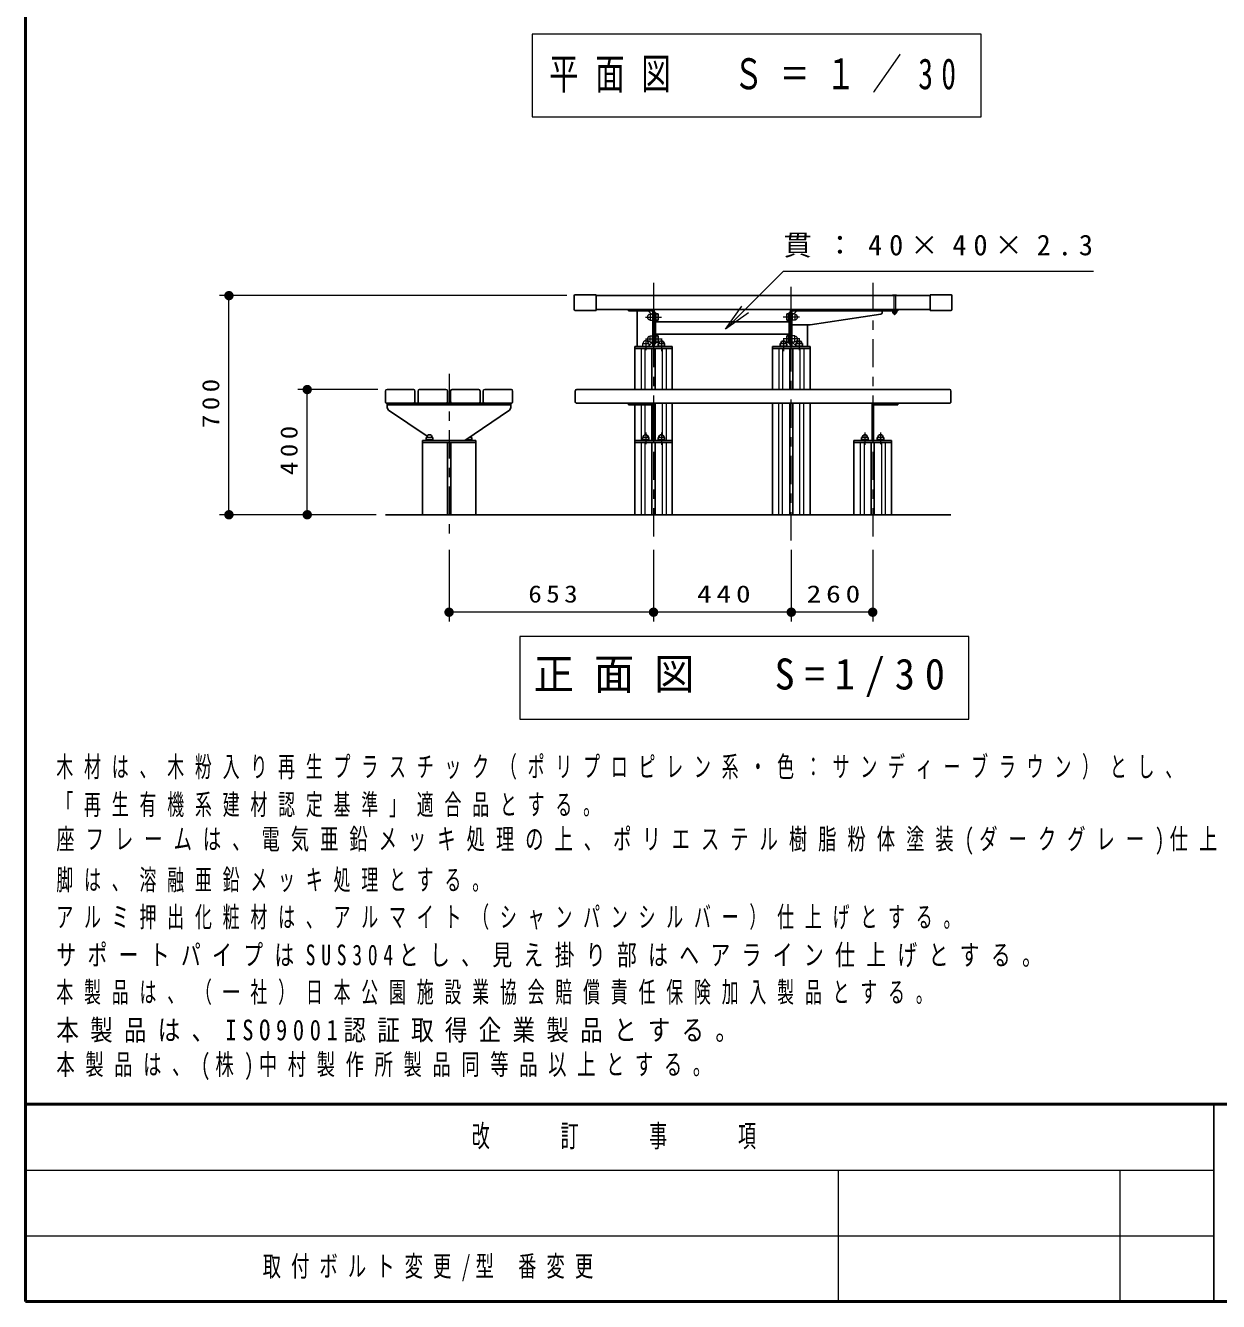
# Model space of a CAD drawing. Units: millimetres on the paper, with parts at other scales. Extents: x -365 to 0, y 0 to 257.
# Drawn here: x -365 to -238, y 0 to 135.9 of the extents above; entities that cross this region are included whole.
import ezdxf

# ---------------------------------------------------------------- set-up
doc = ezdxf.new("R2010")
doc.units = ezdxf.units.MM
doc.linetypes.add('USER1', pattern=[4.5, 2.5, -2])
doc.linetypes.add('USER2', pattern=[6, 3, -1, 1, -1])
doc.layers.add('LY_1', color=7, linetype='Continuous', lineweight=25)
doc.styles.add('ＭＳ ゴシック', font='')
doc.styles.get('ＭＳ ゴシック').set_extended_font_data('MS Gothic')

# ---------------------------------------------------------------- blocks, each defined once
blk = doc.blocks.new('filled_dot')
at = {"color": 0, "linetype": 'Continuous', "lineweight": -2, "const_width": 1.25}
blk.add_lwpolyline([(-0.625, 0, 1), (0.625, 0, 1)], format="xyb", close=True, dxfattribs=at)

msp = doc.modelspace()

# ---------------------------------------------------------------- linework, layer by layer
at = {"layer": 'LY_1', "lineweight": 50}
for p, q in [((-365, 257), (-365, 0)), ((-365, 21), (0, 21)), ((-365, 0), (0, 0))]:
    msp.add_line(p, q, dxfattribs=at)
at = {"layer": 'LY_1', "lineweight": 13}
for p, q in [((-311.065, 134.947), (-311.065, 126.147)), ((-263.265, 134.947), (-311.065, 134.947)), ((-263.265, 126.147), (-263.265, 134.947)), ((-311.065, 126.147), (-263.265, 126.147)), ((-307.377, 107.113), (-344.343, 107.113)), ((-343.343, 83.78), (-343.343, 107.113)), ((-290.499, 103.53), (-288.732, 106.005)), ((-290.499, 103.53), (-288.378, 105.652)), ((-288.025, 105.298), (-290.499, 103.53)), ((-299.477, 101.48), (-299.477, 97.113)), ((-299.066, 101.48), (-299.066, 97.113)), ((-297.22, 101.48), (-297.22, 97.113)), ((-296.81, 101.48), (-296.81, 97.113)), ((-284.81, 101.48), (-284.81, 97.113)), ((-284.4, 101.48), (-284.4, 97.113)), ((-282.553, 101.48), (-282.553, 97.113)), ((-282.143, 101.48), (-282.143, 97.113)), ((-327.51, 97.113), (-336.01, 97.113)), ((-335.01, 83.78), (-335.01, 97.113)), ((-299.477, 95.497), (-299.477, 91.68)), ((-299.066, 95.497), (-299.066, 92.282)), ((-297.22, 95.647), (-297.22, 92.282)), ((-296.81, 95.647), (-296.81, 91.68)), ((-284.81, 83.78), (-284.81, 95.647)), ((-284.4, 83.78), (-284.4, 95.647)), ((-282.553, 83.78), (-282.553, 95.647)), ((-282.143, 83.78), (-282.143, 95.647)), ((-299.477, 91.48), (-299.477, 83.78)), ((-299.066, 91.48), (-299.066, 83.78)), ((-297.22, 91.48), (-297.22, 83.78)), ((-296.81, 91.48), (-296.81, 83.78)), ((-276.143, 91.48), (-276.143, 83.78)), ((-275.733, 91.48), (-275.733, 83.78)), ((-273.887, 91.48), (-273.887, 83.78)), ((-273.477, 91.48), (-273.477, 83.78)), ((-327.677, 83.78), (-344.343, 83.78)), ((-319.91, 80.051), (-319.91, 72.4)), ((-298.143, 80.051), (-298.143, 72.4)), ((-298.143, 80.051), (-298.143, 72.4)), ((-283.477, 80.051), (-283.477, 72.4)), ((-274.81, 80.051), (-274.81, 72.4)), ((-298.143, 73.4), (-319.91, 73.4)), ((-283.477, 73.4), (-298.143, 73.4)), ((-274.81, 73.4), (-283.477, 73.4)), ((-312.377, 70.818), (-312.377, 62.018)), ((-264.577, 70.818), (-312.377, 70.818)), ((-264.577, 62.018), (-264.577, 70.818)), ((-312.377, 62.018), (-264.577, 62.018)), ((-365, 14), (-238.5, 14)), ((-278.5, 14), (-278.5, 0)), ((-248.5, 14), (-248.5, 0)), ((-365, 7), (-238.5, 7))]:
    msp.add_line(p, q, dxfattribs=at)
at = {"layer": 'LY_1', "linetype": 'USER2', "lineweight": 13}
for p, q in [((-298.143, 108.48), (-298.143, 81.051)), ((-283.477, 81.051), (-283.477, 108.313)), ((-274.81, 108.48), (-274.81, 81.051)), ((-299.009, 104.83), (-297.288, 104.83)), ((-282.611, 104.83), (-284.332, 104.83)), ((-299.009, 102.497), (-297.288, 102.497)), ((-298.977, 102.531), (-298.977, 101.305)), ((-297.31, 102.531), (-297.31, 101.212)), ((-282.611, 102.497), (-284.332, 102.497)), ((-284.31, 102.531), (-284.31, 101.212)), ((-282.643, 102.531), (-282.643, 101.305)), ((-319.91, 98.781), (-319.91, 81.051)), ((-298.977, 92.531), (-298.977, 91.305)), ((-297.31, 92.531), (-297.31, 91.212)), ((-275.643, 92.531), (-275.643, 91.212)), ((-273.977, 92.531), (-273.977, 91.305))]:
    msp.add_line(p, q, dxfattribs=at)
at = {"layer": 'LY_1'}
for p, q in [((-306.577, 105.647), (-306.577, 107.113)), ((-306.477, 107.213), (-304.243, 107.213)), ((-304.243, 105.547), (-304.243, 107.213)), ((-304.243, 107.113), (-276.477, 107.113)), ((-268.71, 107.113), (-276.477, 107.113)), ((-268.71, 105.547), (-268.71, 107.213)), ((-266.476, 107.213), (-268.71, 107.213)), ((-266.377, 105.647), (-266.377, 107.113)), ((-306.477, 105.547), (-304.243, 105.547)), ((-304.243, 105.647), (-276.477, 105.647)), ((-300.81, 105.647), (-300.81, 105.497)), ((-300.81, 105.497), (-298.218, 105.497)), ((-299.885, 105.497), (-299.885, 101.68)), ((-298.718, 105.497), (-298.218, 104.997)), ((-298.218, 105.497), (-298.218, 101.68)), ((-298.068, 105.497), (-298.068, 101.68)), ((-298.068, 105.33), (-297.918, 105.33)), ((-297.918, 105.33), (-297.918, 101.997)), ((-297.885, 105.18), (-297.918, 105.18)), ((-297.885, 105.18), (-297.885, 104.48)), ((-297.652, 105.163), (-297.885, 105.163)), ((-297.652, 105.163), (-297.652, 104.497)), ((-283.968, 105.163), (-283.968, 104.497)), ((-283.968, 105.163), (-283.735, 105.163)), ((-283.735, 105.18), (-283.735, 104.48)), ((-283.735, 105.18), (-283.702, 105.18)), ((-283.552, 105.33), (-283.702, 105.33)), ((-283.702, 105.33), (-283.702, 101.997)), ((-283.552, 105.497), (-283.552, 101.68)), ((-282.902, 105.497), (-283.402, 104.997)), ((-283.402, 105.497), (-283.402, 101.68)), ((-272.143, 105.497), (-283.402, 105.497)), ((-281.477, 103.997), (-273.941, 105.135)), ((-268.71, 105.647), (-276.477, 105.647)), ((-273.81, 105.497), (-273.81, 105.298)), ((-272.143, 105.647), (-272.143, 105.497)), ((-266.476, 105.547), (-268.71, 105.547)), ((-297.885, 104.48), (-297.918, 104.48)), ((-297.918, 104.33), (-283.702, 104.33)), ((-297.652, 104.497), (-297.885, 104.497)), ((-283.968, 104.497), (-283.735, 104.497)), ((-283.735, 104.48), (-283.702, 104.48)), ((-281.477, 103.997), (-283.402, 103.997)), ((-281.735, 103.997), (-281.735, 101.68)), ((-298.218, 102.18), (-298.718, 101.68)), ((-298.068, 101.997), (-297.918, 101.997)), ((-297.918, 102.997), (-283.702, 102.997)), ((-297.885, 102.847), (-297.918, 102.847)), ((-297.885, 102.147), (-297.918, 102.147)), ((-297.885, 102.147), (-297.885, 102.847)), ((-297.652, 102.83), (-297.885, 102.83)), ((-297.652, 102.163), (-297.885, 102.163)), ((-297.66, 102.013), (-297.66, 101.68)), ((-297.66, 102.013), (-296.96, 102.013)), ((-297.652, 102.163), (-297.652, 102.83)), ((-296.96, 102.013), (-296.96, 101.68)), ((-284.66, 102.013), (-284.66, 101.68)), ((-283.96, 102.013), (-284.66, 102.013)), ((-283.968, 102.83), (-283.735, 102.83)), ((-283.968, 102.163), (-283.968, 102.83)), ((-283.968, 102.163), (-283.735, 102.163)), ((-283.96, 102.013), (-283.96, 101.68)), ((-283.735, 102.847), (-283.702, 102.847)), ((-283.735, 102.147), (-283.735, 102.847)), ((-283.735, 102.147), (-283.702, 102.147)), ((-283.552, 101.997), (-283.702, 101.997)), ((-283.402, 102.18), (-282.902, 101.68)), ((-282.293, 102.013), (-282.993, 102.013)), ((-282.993, 102.013), (-282.993, 101.68)), ((-282.293, 102.013), (-282.293, 101.68)), ((-300.143, 101.68), (-296.143, 101.68)), ((-300.143, 101.68), (-300.143, 97.113)), ((-300.143, 101.48), (-296.143, 101.48)), ((-298.31, 101.48), (-298.31, 97.113)), ((-297.977, 101.48), (-297.977, 97.113)), ((-297.66, 101.747), (-296.96, 101.747)), ((-296.143, 101.68), (-296.143, 97.113)), ((-281.477, 101.68), (-285.477, 101.68)), ((-285.477, 101.68), (-285.477, 97.113)), ((-281.477, 101.48), (-285.477, 101.48)), ((-283.96, 101.747), (-284.66, 101.747)), ((-283.643, 101.48), (-283.643, 97.113)), ((-283.31, 101.48), (-283.31, 97.113)), ((-282.293, 101.747), (-282.993, 101.747)), ((-281.477, 101.68), (-281.477, 97.113)), ((-326.677, 96.947), (-326.677, 95.813)), ((-326.51, 97.113), (-323.71, 97.113)), ((-323.543, 96.947), (-323.543, 95.813)), ((-323.21, 96.947), (-323.21, 95.813)), ((-323.043, 97.113), (-320.243, 97.113)), ((-320.077, 96.947), (-320.077, 95.813)), ((-319.743, 96.947), (-319.743, 95.813)), ((-316.777, 97.113), (-319.577, 97.113)), ((-316.61, 96.947), (-316.61, 95.813)), ((-316.277, 96.947), (-316.277, 95.813)), ((-313.31, 97.113), (-316.11, 97.113)), ((-313.143, 96.947), (-313.143, 95.813)), ((-306.477, 96.947), (-306.477, 95.813)), ((-306.31, 97.113), (-276.477, 97.113)), ((-266.643, 97.113), (-276.477, 97.113)), ((-266.477, 96.947), (-266.477, 95.813)), ((-326.51, 95.647), (-323.71, 95.647)), ((-326.493, 95.647), (-313.243, 95.647)), ((-326.493, 95.647), (-326.493, 95.163)), ((-326.493, 95.497), (-313.327, 95.497)), ((-326.355, 94.904), (-326.493, 95.163)), ((-323.043, 95.647), (-320.243, 95.647)), ((-316.777, 95.647), (-319.577, 95.647)), ((-313.31, 95.647), (-316.11, 95.647)), ((-313.465, 94.904), (-313.327, 95.163)), ((-313.327, 95.647), (-313.327, 95.163)), ((-306.31, 95.647), (-276.477, 95.647)), ((-300.81, 95.647), (-300.81, 95.497)), ((-300.81, 95.497), (-298.218, 95.497)), ((-300.143, 95.497), (-300.143, 83.78)), ((-298.31, 95.497), (-298.31, 91.68)), ((-298.218, 95.497), (-298.218, 91.68)), ((-298.068, 95.497), (-298.068, 91.68)), ((-297.977, 95.647), (-297.977, 91.68)), ((-296.143, 95.647), (-296.143, 83.78)), ((-285.477, 83.78), (-285.477, 95.647)), ((-283.643, 83.78), (-283.643, 95.647)), ((-283.31, 83.78), (-283.31, 95.647)), ((-281.477, 83.78), (-281.477, 95.647)), ((-266.643, 95.647), (-276.477, 95.647)), ((-274.885, 95.497), (-274.885, 91.68)), ((-274.735, 95.497), (-274.735, 91.68)), ((-272.143, 95.497), (-274.735, 95.497)), ((-272.143, 95.647), (-272.143, 95.497)), ((-322.25, 92.134), (-326.355, 94.904)), ((-318.243, 91.68), (-313.465, 94.904)), ((-322.743, 91.68), (-317.077, 91.68)), ((-322.743, 91.68), (-322.743, 83.78)), ((-322.743, 91.48), (-317.077, 91.48)), ((-322.343, 92.013), (-322.343, 91.68)), ((-322.343, 92.013), (-321.643, 92.013)), ((-322.343, 91.747), (-321.643, 91.747)), ((-321.643, 92.013), (-321.643, 91.68)), ((-320.077, 91.48), (-320.077, 83.78)), ((-319.71, 91.48), (-319.71, 83.78)), ((-318.177, 91.725), (-318.177, 91.68)), ((-317.477, 91.747), (-318.144, 91.747)), ((-317.477, 92.013), (-317.749, 92.013)), ((-317.477, 92.013), (-317.477, 91.68)), ((-317.077, 91.68), (-317.077, 83.78)), ((-300.143, 91.68), (-296.143, 91.68)), ((-300.143, 91.48), (-296.143, 91.48)), ((-299.327, 92.013), (-298.627, 92.013)), ((-299.327, 92.013), (-299.327, 91.68)), ((-299.327, 91.747), (-298.627, 91.747)), ((-298.627, 92.013), (-298.627, 91.68)), ((-298.31, 91.48), (-298.31, 83.78)), ((-297.977, 91.48), (-297.977, 83.78)), ((-297.66, 92.013), (-297.66, 91.68)), ((-297.66, 92.013), (-296.96, 92.013)), ((-297.66, 91.747), (-296.96, 91.747)), ((-296.96, 92.013), (-296.96, 91.68)), ((-272.81, 91.68), (-276.81, 91.68)), ((-276.81, 91.68), (-276.81, 83.78)), ((-272.81, 91.48), (-276.81, 91.48)), ((-275.993, 92.013), (-275.993, 91.68)), ((-275.293, 92.013), (-275.993, 92.013)), ((-275.293, 91.747), (-275.993, 91.747)), ((-275.293, 92.013), (-275.293, 91.68)), ((-274.977, 91.48), (-274.977, 83.78)), ((-274.643, 91.48), (-274.643, 83.78)), ((-273.627, 92.013), (-274.327, 92.013)), ((-274.327, 92.013), (-274.327, 91.68)), ((-273.627, 91.747), (-274.327, 91.747)), ((-273.627, 92.013), (-273.627, 91.68)), ((-272.81, 91.68), (-272.81, 83.78)), ((-326.677, 83.78), (-276.477, 83.78)), ((-266.477, 83.78), (-276.477, 83.78))]:
    msp.add_line(p, q, dxfattribs=at)
at = {"layer": 'LY_1', "color": 211}
for p, q in [((-272.643, 107.18), (-272.693, 107.147)), ((-272.26, 107.147), (-272.693, 107.147)), ((-272.693, 107.147), (-272.693, 107.113)), ((-272.26, 107.113), (-272.693, 107.113)), ((-272.31, 107.18), (-272.643, 107.18)), ((-272.26, 107.147), (-272.31, 107.18)), ((-272.26, 107.147), (-272.26, 107.113)), ((-272.273, 105.497), (-272.68, 105.497)), ((-272.68, 105.497), (-272.68, 105.447)), ((-272.273, 105.447), (-272.68, 105.447)), ((-272.669, 105.447), (-272.669, 105.297)), ((-272.64, 105.28), (-272.669, 105.297)), ((-272.64, 105.28), (-272.64, 105.247)), ((-272.64, 105.28), (-272.313, 105.28)), ((-272.34, 105.22), (-272.613, 105.22)), ((-272.577, 105.22), (-272.577, 105.188)), ((-272.577, 105.188), (-272.502, 105.113)), ((-272.577, 105.188), (-272.377, 105.188)), ((-272.573, 105.447), (-272.573, 105.297)), ((-272.51, 105.447), (-272.56, 105.497)), ((-272.452, 105.113), (-272.502, 105.113)), ((-272.443, 105.447), (-272.493, 105.497)), ((-272.377, 105.188), (-272.452, 105.113)), ((-272.38, 105.447), (-272.38, 105.297)), ((-272.377, 105.22), (-272.377, 105.188)), ((-272.313, 105.28), (-272.284, 105.297)), ((-272.313, 105.28), (-272.313, 105.247)), ((-272.284, 105.447), (-272.284, 105.297)), ((-272.273, 105.497), (-272.273, 105.447)), ((-238.5, 21), (-238.5, 0))]:
    msp.add_line(p, q, dxfattribs=at)
at = {"layer": 'LY_1', "color": 211, "linetype": 'USER1', "lineweight": 13}
for p, q in [((-272.627, 107.113), (-272.577, 107.063)), ((-272.577, 107.063), (-272.577, 105.497)), ((-272.327, 107.113), (-272.377, 107.063)), ((-272.377, 107.063), (-272.377, 105.497))]:
    msp.add_line(p, q, dxfattribs=at)
at = {"layer": 'LY_1', "linetype": 'USER1', "lineweight": 13}
for p, q in [((-298.518, 105.163), (-298.518, 104.497)), ((-298.518, 105.163), (-298.252, 105.163)), ((-298.252, 105.18), (-298.252, 104.48)), ((-298.252, 105.18), (-298.218, 105.18)), ((-283.368, 105.18), (-283.402, 105.18)), ((-283.368, 105.18), (-283.368, 104.48)), ((-283.102, 105.163), (-283.368, 105.163)), ((-283.102, 105.163), (-283.102, 104.497)), ((-298.518, 104.497), (-298.252, 104.497)), ((-298.252, 104.48), (-298.218, 104.48)), ((-283.368, 104.48), (-283.402, 104.48)), ((-283.102, 104.497), (-283.368, 104.497)), ((-299.327, 102.013), (-298.627, 102.013)), ((-299.327, 102.013), (-299.327, 101.68)), ((-298.627, 102.013), (-298.627, 101.68)), ((-298.518, 102.163), (-298.518, 102.83)), ((-298.518, 102.83), (-298.252, 102.83)), ((-298.518, 102.163), (-298.252, 102.163)), ((-298.252, 102.147), (-298.252, 102.847)), ((-298.252, 102.847), (-298.218, 102.847)), ((-298.252, 102.147), (-298.218, 102.147)), ((-283.368, 102.847), (-283.402, 102.847)), ((-283.368, 102.147), (-283.402, 102.147)), ((-283.368, 102.147), (-283.368, 102.847)), ((-283.102, 102.83), (-283.368, 102.83)), ((-283.102, 102.163), (-283.368, 102.163)), ((-283.102, 102.163), (-283.102, 102.83)), ((-299.327, 101.747), (-298.627, 101.747))]:
    msp.add_line(p, q, dxfattribs=at)
at = {"layer": 'LY_1', "lineweight": 13}
msp.add_lwpolyline([(-290.499, 103.53), (-284.3, 109.73), (-251.3, 109.73)], dxfattribs=at)
at = {"layer": 'LY_1'}
for centre, radius, start, end in [((-306.477, 107.113), 0.1, 90, 180), ((-266.476, 107.113), 0.1, 0, 90), ((-306.477, 105.647), 0.1, 180, 270), ((-298.218, 105.497), 0.15, 0, 90), ((-283.402, 105.497), 0.15, 90, 180), ((-273.977, 105.298), 0.167, 282.26474, 0), ((-266.476, 105.647), 0.1, 270, 0), ((-297.31, 102.013), 0.283, 0, 180), ((-284.31, 102.013), 0.283, 360, 180), ((-282.643, 102.013), 0.283, 360, 180), ((-326.51, 96.947), 0.167, 90, 180), ((-323.71, 96.947), 0.167, 0, 90), ((-323.043, 96.947), 0.167, 90, 180), ((-320.243, 96.947), 0.167, 0, 90), ((-319.577, 96.947), 0.167, 90, 180), ((-316.777, 96.947), 0.167, 360, 90), ((-316.11, 96.947), 0.167, 90, 180), ((-313.31, 96.947), 0.167, 360, 90), ((-306.31, 96.947), 0.167, 90, 180), ((-266.643, 96.947), 0.167, 360, 90), ((-326.51, 95.813), 0.167, 179.99999, 270), ((-323.71, 95.813), 0.167, 270, 0), ((-323.043, 95.813), 0.167, 179.99999, 270), ((-320.243, 95.813), 0.167, 270, 0), ((-319.577, 95.813), 0.167, 180, 270), ((-316.777, 95.813), 0.167, 270, 0.00001), ((-316.11, 95.813), 0.167, 180, 270), ((-313.31, 95.813), 0.167, 270, 0.00001), ((-306.31, 95.813), 0.167, 179.99999, 270), ((-298.218, 95.497), 0.15, 0, 90), ((-274.735, 95.497), 0.15, 90, 180), ((-266.643, 95.813), 0.167, 270, 0.00001), ((-321.993, 92.013), 0.283, 359.99999, 179.99999), ((-317.827, 92.013), 0.283, 0.00001, 25.20722), ((-298.977, 92.013), 0.283, 0, 180), ((-297.31, 92.013), 0.283, 0, 180), ((-275.643, 92.013), 0.283, 360, 180), ((-273.977, 92.013), 0.283, 360, 180)]:
    msp.add_arc(centre, radius, start, end, dxfattribs=at)
at = {"layer": 'LY_1', "linetype": 'USER1', "lineweight": 13}
for centre, start, end in [((-298.518, 104.83), 90, 270), ((-283.102, 104.83), 270, 90), ((-298.977, 102.013), 0, 180), ((-298.518, 102.497), 90, 270), ((-283.102, 102.497), 270, 90)]:
    msp.add_arc(centre, 0.283, start, end, dxfattribs=at)
at = {"layer": 'LY_1', "color": 211}
for centre, radius, start, end in [((-272.621, 105.376), 0.0926, 238.7028, 301.29714), ((-272.613, 105.247), 0.0267, 180, 270.00004), ((-272.477, 105.634), 0.35, 254.05406, 285.94591), ((-272.332, 105.376), 0.0926, 238.70291, 301.29725), ((-272.34, 105.247), 0.0267, 270.00005, 0.00004)]:
    msp.add_arc(centre, radius, start, end, dxfattribs=at)

# ---------------------------------------------------------------- block references
at = {"layer": 'LY_1', "lineweight": 13, "xscale": 0.4, "yscale": 0.4}
for p, rotation in [((-343.343, 107.113), 270), ((-335.01, 97.113), 270), ((-343.343, 83.78), 90), ((-335.01, 83.78), 90), ((-298.143, 73.4), 180), ((-283.477, 73.4), 180), ((-274.81, 73.4), 180)]:
    msp.add_blockref('filled_dot', p, dxfattribs=dict(at, rotation=rotation))
for p in [(-319.91, 73.4), (-298.143, 73.4), (-283.477, 73.4)]:
    msp.add_blockref('filled_dot', p, dxfattribs=at)

# ---------------------------------------------------------------- texts
at = {"layer": 'LY_1', "style": 'ＭＳ ゴシック'}
for s, insert, char_height, attachment_point in [('\\T1.56;\\W0.7;平面図\u3000Ｓ＝１／30', (-287.165, 130.547), 3.299, 5), ('\\T1.5;貫：40×40×2.3', (-284.3, 112.38), 2.199, 4), ('\\T1.33;\\W1.15;653', (-308.61, 74.4), 1.833, 8), ('\\T1.33;\\W1.25;440', (-290.401, 74.4), 1.833, 8), ('\\T1.33;\\W1.25;260', (-278.735, 74.4), 1.833, 8), ('\\T1.5;\\W0.95;正面図\u3000S=1/30', (-288.477, 66.418), 3.299, 5), ('\\T1.64;\\W0.6;木材は、木粉入り再生プラスチック（ポリプロピレン系・色：サンディーブラウン）とし、', (-361.719, 55.568), 2.199, 7), ('\\T1.64;\\W0.6;「再生有機系建材認定基準」適合品とする。', (-361.719, 51.568), 2.199, 7), ('\\T1.6;\\W0.65;座フレームは、電気亜鉛メッキ処理の上、ポリエステル樹脂粉体塗装(ダークグレー)仕上げとする。', (-361.719, 47.568), 2.199, 7), ('\\T1.64;\\W0.6;脚は、溶融亜鉛メッキ処理とする。', (-361.719, 43.568), 2.199, 7), ('\\T1.64;\\W0.6;アルミ押出化粧材は、アルマイト（シャンパンシルバー）仕上げとする。', (-361.719, 39.568), 2.199, 7), ('\\T1.58;\\W0.7;サポートパイプはSUS304とし、見え掛り部はヘアライン仕上げとする。', (-361.719, 35.568), 2.199, 7), ('\\T1.64;\\W0.6;本製品は、（一社）日本公園施設業協会賠償責任保険加入製品とする。', (-361.719, 31.568), 2.199, 7), ('\\T1.5;\\W0.8;本製品は、ISO9001認証取得企業製品とする。', (-361.719, 27.568), 2.199, 7), ('\\T1.58;\\W0.65;本製品は、(株)中村製作所製品同等品以上とする。', (-361.719, 23.568), 2.199, 7), ('\\T1.55;\\W0.65;取付ボルト変更/型\\~番変更', (-339.75, 3.5), 2.199, 4)]:
    msp.add_mtext(s, dxfattribs=dict(at, insert=insert, char_height=char_height, attachment_point=attachment_point))
at = {"layer": 'LY_1', "char_height": 1.833, "attachment_point": 8, "rotation": 90, "style": 'ＭＳ ゴシック'}
for s, insert in [('\\T1.33;\\W1.15;700', (-344.343, 95.863)), ('\\T1.33;\\W1.15;400', (-336.01, 90.863))]:
    msp.add_mtext(s, dxfattribs=dict(at, insert=insert))
at = {"layer": 'LY_1', "color": 4, "insert": (-301.75, 17.5), "char_height": 2.346, "attachment_point": 5, "style": 'ＭＳ ゴシック'}
msp.add_mtext('\\T1.64;\\W0.6;改\u3000\u3000訂\u3000\u3000事\u3000\u3000項', dxfattribs=at)

doc.saveas('drawing.dxf')
